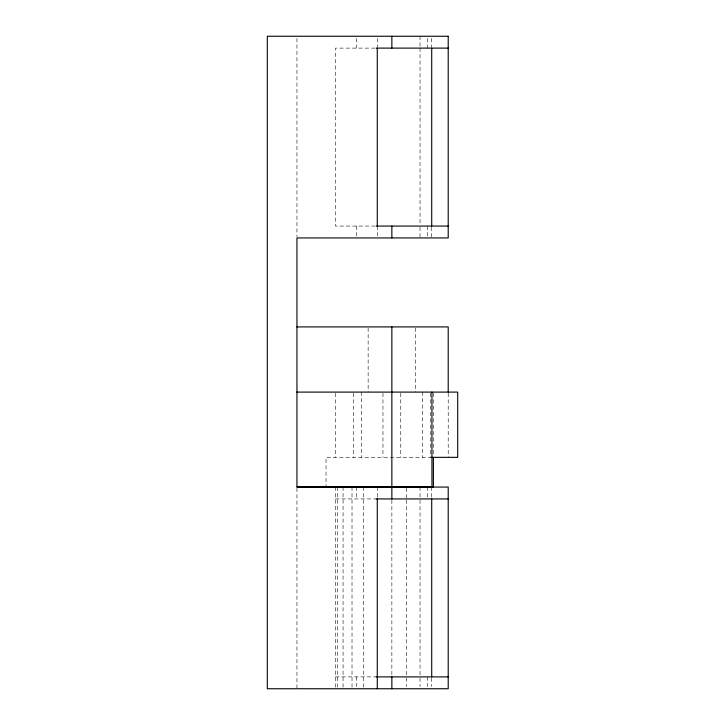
<?xml version="1.0" encoding="UTF-8"?>
<svg xmlns="http://www.w3.org/2000/svg" width="725" height="725" viewBox="0 0 725 725"><rect width="100%" height="100%" fill="white"/><g stroke="black" fill="none" stroke-linecap="round" stroke-linejoin="round"><path stroke-width="0.54" stroke-dasharray="3.62 2.72" d="M375.015 48.113L335.512 48.113L335.512 226.064L375.015 226.064M431.946 457.348L326.023 457.348L326.023 485.913M335.512 498.936L377.281 498.936M335.512 676.887L377.281 676.887M448.213 393.231L448.213 457.348M433.387 393.231L433.387 455.373M431.71 38.407L431.71 47.034M431.71 227.142L431.71 236.858M431.71 487.064L431.71 497.858M431.71 677.966L431.71 686.593M430.423 393.231L430.423 457.348M427.451 38.407L427.451 48.113M427.451 226.064L427.451 237.936M427.451 487.064L427.451 498.936M427.451 676.887L427.451 686.593M422.412 392.098L422.412 457.348M420.038 36.25L420.038 47.034M420.038 48.113L420.038 224.94M420.038 227.142L420.038 236.858M420.038 487.064L420.038 497.858M420.038 500.06L420.038 676.887M420.038 677.966L420.038 686.593M415.588 328.035L415.588 392.098M406.444 488.142L406.444 497.858M406.444 500.06L406.444 676.887M406.444 677.966L406.444 686.593M400.762 393.231L400.762 457.348M391.862 500.06L391.862 674.631M382.963 393.231L382.963 457.348M377.281 38.407L377.281 47.034M377.281 226.064L377.281 236.858M377.281 487.064L377.281 497.858M368.137 328.035L368.137 392.098M363.687 487.064L363.687 688.75M361.313 392.098L361.313 457.348M356.274 38.407L356.274 48.113M356.274 226.064L356.274 237.936M356.274 487.064L356.274 498.936M356.274 676.887L356.274 686.593M353.302 393.231L353.302 457.348M352.015 487.064L352.015 688.75M343.061 487.064L343.061 688.75M337.433 487.064L337.433 688.75M335.512 393.231L335.512 457.348M335.512 487.064L335.512 688.75M296.951 38.407L296.951 236.858M296.951 488.142L296.951 688.75"/><path stroke-width="1.09" d="M376.212 48.113L448.213 48.113M376.212 226.064L448.213 226.064M296.951 326.912L448.213 326.912L448.213 392.098M296.951 392.098L457.702 392.098L457.702 457.348L431.611 457.348M296.951 487.01L433.387 487.01L433.387 457.638M376.212 498.936L448.213 498.936M376.212 676.887L448.213 676.887M431.946 392.098L431.946 487.01M431.71 48.113L431.71 226.064M431.71 498.936L431.71 676.887M391.862 36.25L391.862 48.113M391.862 226.064L391.862 237.936M391.862 326.912L391.862 498.936M391.862 676.887L391.862 688.75M377.281 48.113L377.281 226.064M377.281 498.936L377.281 688.75M448.213 36.25L267.298 36.25L267.298 688.75L448.213 688.75L448.213 487.064L296.951 487.064L296.951 237.936L448.213 237.936L448.213 36.25"/></g></svg>
